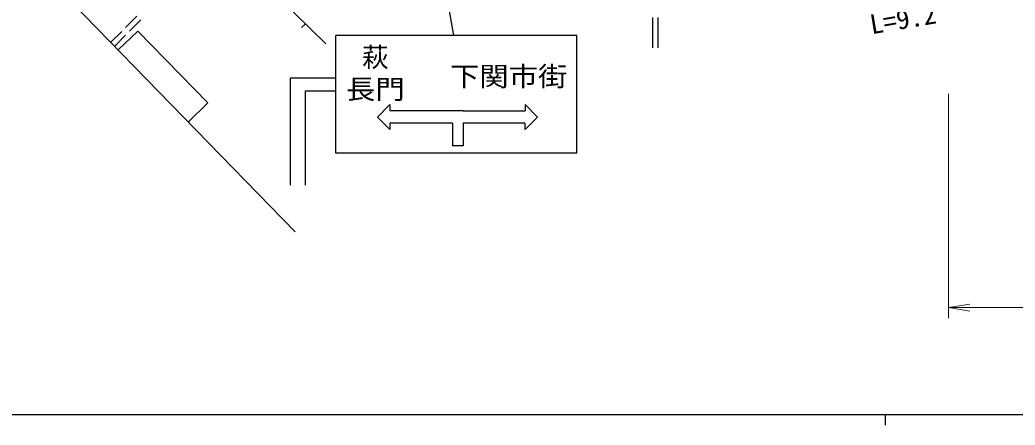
# Model space of a CAD drawing. Units: millimetres, scale not verified. Extents: x 40000 to 680000, y 20000 to 380000.
# Drawn here: x 86974 to 180156, y 204000 to 241932 of the extents above; entities that cross this region are included whole.
import ezdxf
from ezdxf.enums import TextEntityAlignment as Align

# ---------------------------------------------------------------- set-up
doc = ezdxf.new("R2010")
doc.units = ezdxf.units.MM
doc.header["$LTSCALE"] = 1000
for name, color, linetype, lineweight in [('M-BMK-OTRS', 5, 'Continuous', 25), ('M-STR-HTXT', 7, 'Continuous', 13), ('M-STR-STRC', 7, 'Continuous', 25), ('M-TTL-BAND', 7, 'Continuous', 25), ('M-WORK', 1, 'Continuous', 13)]:
    doc.layers.add(name, color=color, linetype=linetype, lineweight=lineweight)
doc.styles.add('ＭＳ ゴシック', font='')
doc.styles.get('ＭＳ ゴシック').set_extended_font_data('MS Gothic')

# ---------------------------------------------------------------- blocks, each defined once
blk = doc.blocks.new('open_arrow')
at = {"color": 0, "linetype": 'Continuous', "lineweight": -2}
blk.add_lwpolyline([(7.5, 1.25), (0, 0), (7.5, -1.25)], dxfattribs=at)

msp = doc.modelspace()

# ---------------------------------------------------------------- linework, layer by layer
at = {"layer": 'M-BMK-OTRS'}
msp.add_line((112752, 222078), (91821, 243570), dxfattribs=at)
at = {"layer": 'M-STR-HTXT'}
for p, q in [((173930, 235000), (173930, 214000)), ((173930, 215000), (548662, 215000))]:
    msp.add_line(p, q, dxfattribs=at)
at = {"layer": 'M-STR-STRC'}
for p, q in [((122349, 269424), (127579, 240481)), ((146209, 242146), (146209, 239310)), ((146709, 242144), (146709, 239310)), ((116545, 229443), (116545, 240481)), ((139112, 240481), (116545, 240481)), ((139112, 229443), (139112, 240481)), ((112280, 236463), (112280, 226463)), ((116545, 236463), (112280, 236463)), ((113684, 235293), (113684, 226463)), ((113684, 235293), (116545, 235293)), ((120444, 232830), (121614, 234000)), ((121614, 234000), (121614, 233423)), ((134270, 234008), (134270, 233423)), ((135440, 232838), (134270, 234008)), ((128478, 233423), (121614, 233423)), ((128478, 233423), (134270, 233423)), ((121614, 231660), (120444, 232830)), ((127483, 232253), (121614, 232253)), ((121614, 232253), (121614, 231660)), ((127485, 232253), (127483, 230142)), ((128477, 232253), (128475, 230142)), ((134237, 232253), (128477, 232253)), ((134237, 232253), (134237, 231668)), ((134270, 231668), (135440, 232838)), ((139112, 229443), (116545, 229443)), ((128475, 230142), (127483, 230142))]:
    msp.add_line(p, q, dxfattribs=at)
at = {"layer": 'M-TTL-BAND'}
for p, q in [((40000, 205000), (579000, 205000)), ((168000, 205000), (168000, 204000))]:
    msp.add_line(p, q, dxfattribs=at)
at = {"layer": 'M-WORK'}
for p, q in [((106053, 249052), (115631, 239688)), ((96870, 241216), (97929, 242279)), ((97225, 240863), (98283, 241926)), ((113702, 241574), (113352, 241216)), ((95472, 239811), (96518, 240861)), ((95826, 239458), (96872, 240509)), ((96160, 239115), (98001, 240882)), ((98001, 240882), (104581, 234169)), ((104581, 234169), (102728, 232371))]:
    msp.add_line(p, q, dxfattribs=at)

# ---------------------------------------------------------------- block references
at = {"layer": 'M-STR-HTXT', "xscale": 267, "yscale": 267}
msp.add_blockref('open_arrow', (173930, 215000), dxfattribs=at)

# ---------------------------------------------------------------- texts
at = {"layer": 'M-STR-HTXT', "style": 'ＭＳ ゴシック'}
msp.add_text('L=9.2', height=1833, rotation=9.635, dxfattribs=at).set_placement((169894, 240563), align=Align.BOTTOM_CENTER)
at = {"layer": 'M-STR-STRC', "style": 'ＭＳ ゴシック'}
msp.add_text('萩', height=1833, dxfattribs=at).set_placement((120256, 238443), align=Align.MIDDLE_CENTER)
at = {"layer": 'M-STR-STRC', "style": 'ＭＳ ゴシック', "width": 1.1}
for s, p in [('下関市街', (132738, 236638)), ('長門', (120256, 235443))]:
    msp.add_text(s, height=1833, dxfattribs=at).set_placement(p, align=Align.MIDDLE_CENTER)

doc.saveas('drawing.dxf')
